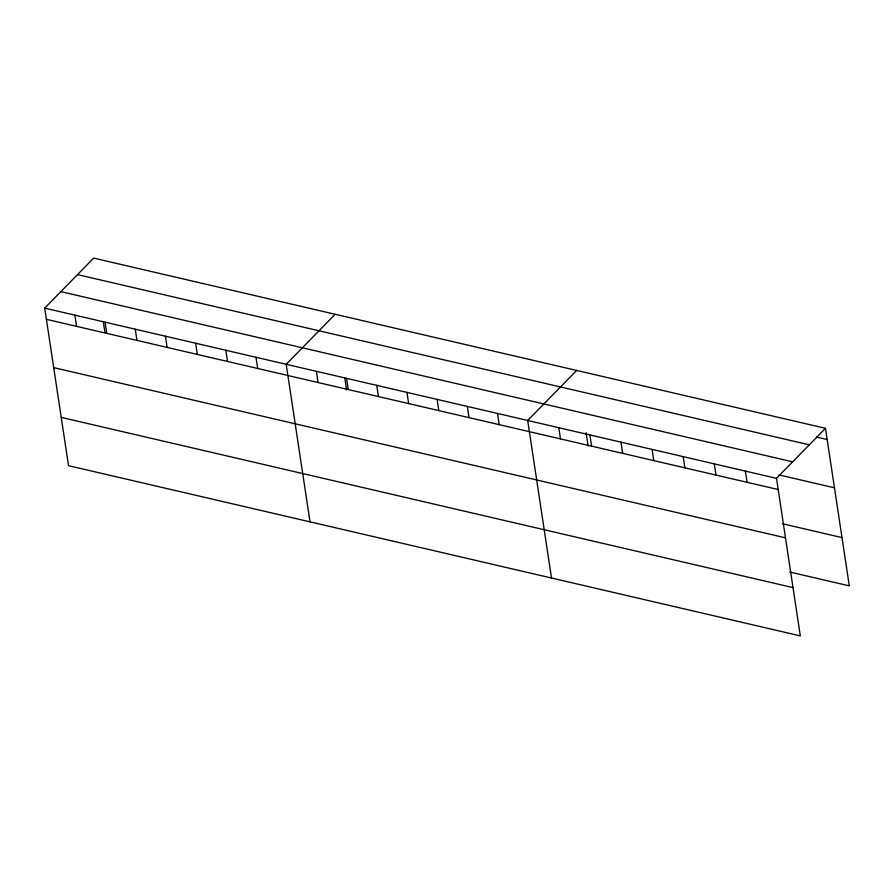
<?xml version="1.0" encoding="UTF-8"?>
<svg xmlns="http://www.w3.org/2000/svg" width="894" height="894" viewBox="0 0 894 894"><rect width="100%" height="100%" fill="white"/><g stroke="black" fill="none" stroke-linecap="round" stroke-linejoin="round"><path stroke-width="1.34" d="M825.475 428.315L776.495 478.335L800.32 635.891L68.525 465.685L44.7 308.128L93.68 258.109L825.475 428.315L849.3 585.872L789.804 572.037M335.172 314.275L286.192 364.294L310.017 521.85M576.664 370.451L527.683 420.471L551.509 578.027M816.345 437.01L827.162 439.524M77.51 274.614L809.305 444.821M60.859 291.623L792.654 461.829M779.032 474.926L834.471 487.822M44.7 308.128L776.495 478.335M46.399 319.337L778.193 489.543M782.496 523.739L841.992 537.585M53.696 367.624L785.491 537.842M61.228 417.386L793.023 587.604M745.395 471.104L747.093 482.313M714.295 463.874L715.993 475.083M683.195 456.633L684.882 467.841M652.095 449.403L653.782 460.611M620.984 442.172L622.682 453.381M589.884 434.931L591.582 446.14M586.062 432.64L588.096 446.084M558.784 427.701L560.482 438.909M497.5 413.441L499.198 424.65M467.316 406.424L469.004 417.632M437.121 399.406L438.82 410.614M406.938 392.377L408.636 403.585M376.754 385.359L378.453 396.567M346.57 378.341L348.258 389.549M344.782 377.816L346.604 389.918M316.375 371.312L318.074 382.52M256.008 357.276L257.695 368.484M225.824 350.247L227.512 361.455M195.63 343.229L197.328 354.437M165.446 336.211L167.144 347.42M135.262 329.193L136.95 340.402M105.079 322.164L106.766 333.373M103.291 321.639L104.911 332.4M74.884 315.146L76.582 326.355"/></g></svg>
